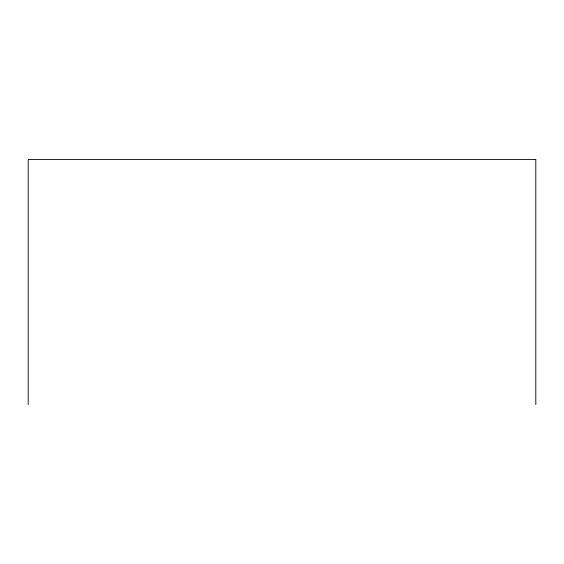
<?xml version="1.0" encoding="UTF-8"?>
<svg xmlns="http://www.w3.org/2000/svg" width="564" height="564" viewBox="0 0 564 564"><rect width="100%" height="100%" fill="white"/><g stroke="black" fill="none" stroke-linecap="round" stroke-linejoin="round"><path stroke-width="0.85" d="M535.8 404.557L535.8 159.443L28.2 159.443L28.2 404.557"/></g></svg>
